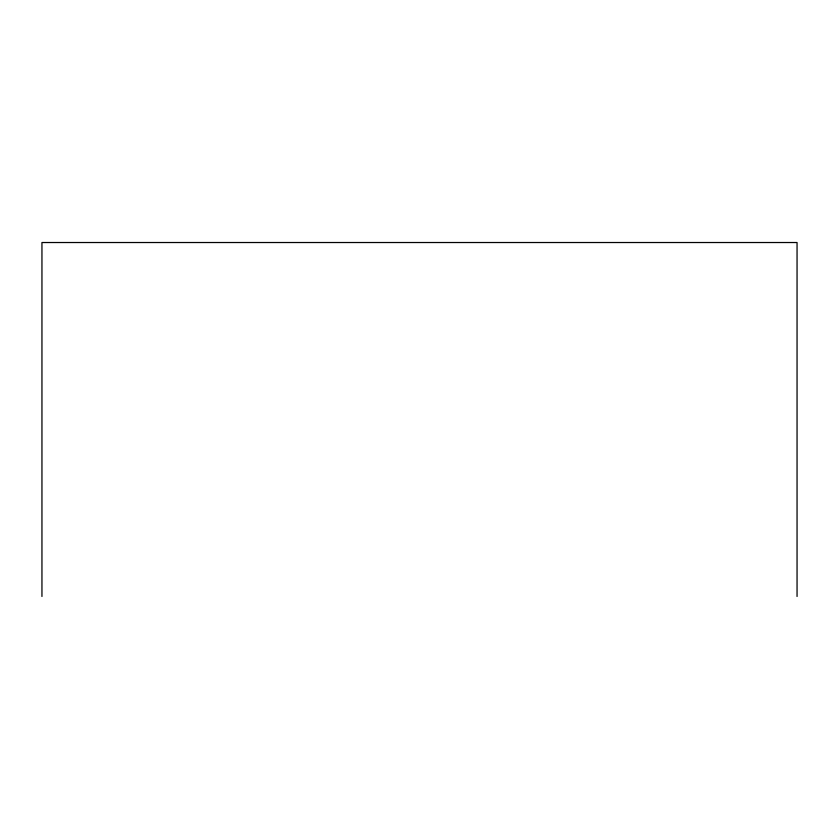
<?xml version="1.0" encoding="UTF-8"?>
<svg xmlns="http://www.w3.org/2000/svg" width="839" height="839" viewBox="0 0 839 839"><rect width="100%" height="100%" fill="white"/><g stroke="black" fill="none" stroke-linecap="round" stroke-linejoin="round"><path stroke-width="1.26" d="M797.05 596.477L797.05 242.523L41.95 242.523L41.95 596.477"/></g></svg>
